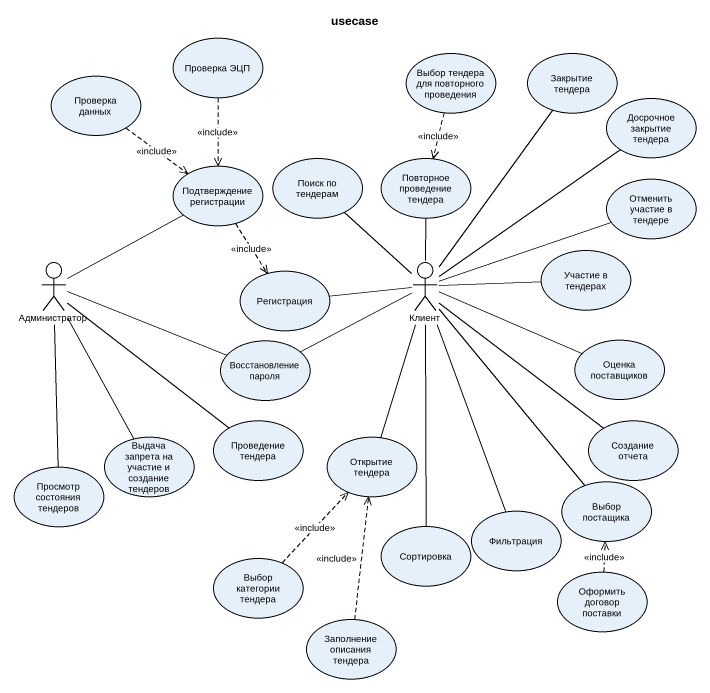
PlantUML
@startuml
title usecase
usecase "Проверка ЭЦП" as Проверка_ЭЦП
usecase "Выбор тендера для повторного проведения" as Выбор_тендера_для
usecase "Закрытие тендера" as Закрытие_тендера
usecase "Проверка данных" as Проверка_данных
usecase "Досрочное закрытие тендера" as Досрочное_закрытие_тендера
usecase "Подтверждение регистрации" as Подтверждение_регистрации
usecase "Поиск по тендерам" as Поиск_по_тендерам
usecase "Повторное проведение тендера" as Повторное_проведение_тендера
usecase "Отменить участие в тендере" as Отменить_участие_в_тендере
usecase "Участие в тендерах" as Участие_в_тендерах
actor Администратор
usecase Регистрация
actor Клиент
usecase "Восстановление пароля" as Восстановление_пароля
usecase "Оценка поставщиков" as Оценка_поставщиков
usecase "Выдача запрета на участие и создание тендеров" as Выдача_запрета_на_участие_и
usecase "Проведение тендера" as Проведение_тендера
usecase "Открытие тендера" as Открытие_тендера
usecase "Создание отчета" as Создание_отчета
usecase "Просмотр состояния тендеров" as Просмотр_состояния_тендеров
usecase "Выбор постащика" as Выбор_постащика
usecase Сортировка
usecase Фильтрация
usecase "Выбор категории тендера" as Выбор_категории_тендера
usecase "Оформить договор поставки" as Оформить_договор_поставки
usecase "Заполнение описания тендера" as Заполнение_описания_тендера
Проверка_ЭЦП ..> Подтверждение_регистрации : <<include>>
Выбор_тендера_для ..> Повторное_проведение_тендера : <<include>>
Проверка_данных ..> Подтверждение_регистрации : <<include>>
Досрочное_закрытие_тендера -- Клиент
Подтверждение_регистрации ..> Регистрация : <<include>>
Поиск_по_тендерам -- Клиент
Повторное_проведение_тендера -- Клиент
Отменить_участие_в_тендере -left- Клиент
Участие_в_тендерах -left- Клиент
Администратор -up- Подтверждение_регистрации
Администратор -right- Восстановление_пароля
Администратор -- Выдача_запрета_на_участие_и
Администратор -- Проведение_тендера
Администратор -- Просмотр_состояния_тендеров
Клиент -up- Закрытие_тендера
Клиент -left- Регистрация
Клиент -right- Оценка_поставщиков
Клиент -- Открытие_тендера
Клиент -- Выбор_постащика
Клиент -- Сортировка
Клиент -- Фильтрация
Восстановление_пароля -right- Клиент
Создание_отчета -up- Клиент
Выбор_категории_тендера .up.> Открытие_тендера : <<include>>
Оформить_договор_поставки .up.> Выбор_постащика : <<include>>
Заполнение_описания_тендера .up.> Открытие_тендера : <<include>>
@enduml
